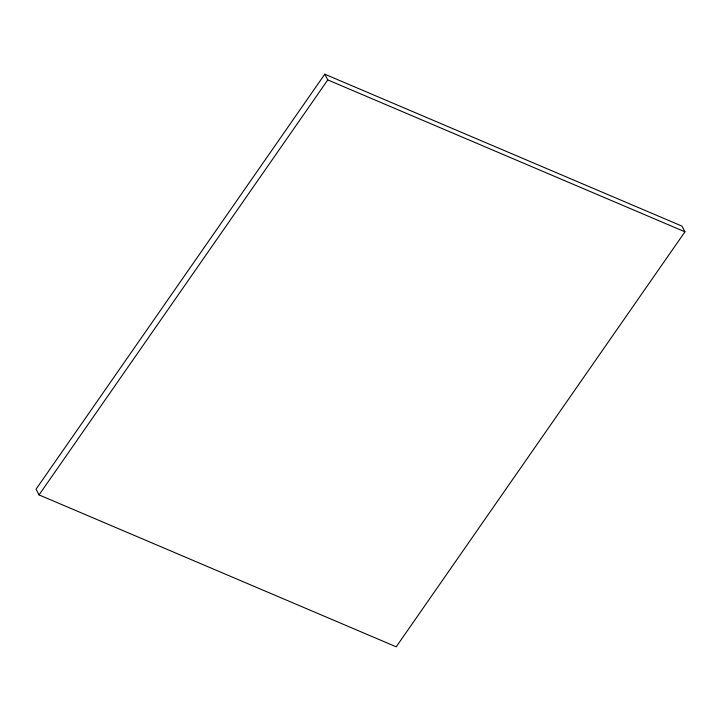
<?xml version="1.0" encoding="UTF-8"?>
<svg xmlns="http://www.w3.org/2000/svg" width="721" height="721" viewBox="0 0 721 721"><rect width="100%" height="100%" fill="white"/><g stroke="black" fill="none" stroke-linecap="round" stroke-linejoin="round"><path stroke-width="1.08" d="M324.783 74.191L36.05 489.189L39.051 494.903L396.217 646.809L684.95 231.811L681.949 226.097L324.783 74.191L327.785 79.914L684.95 231.811M39.051 494.903L327.785 79.914"/></g></svg>
